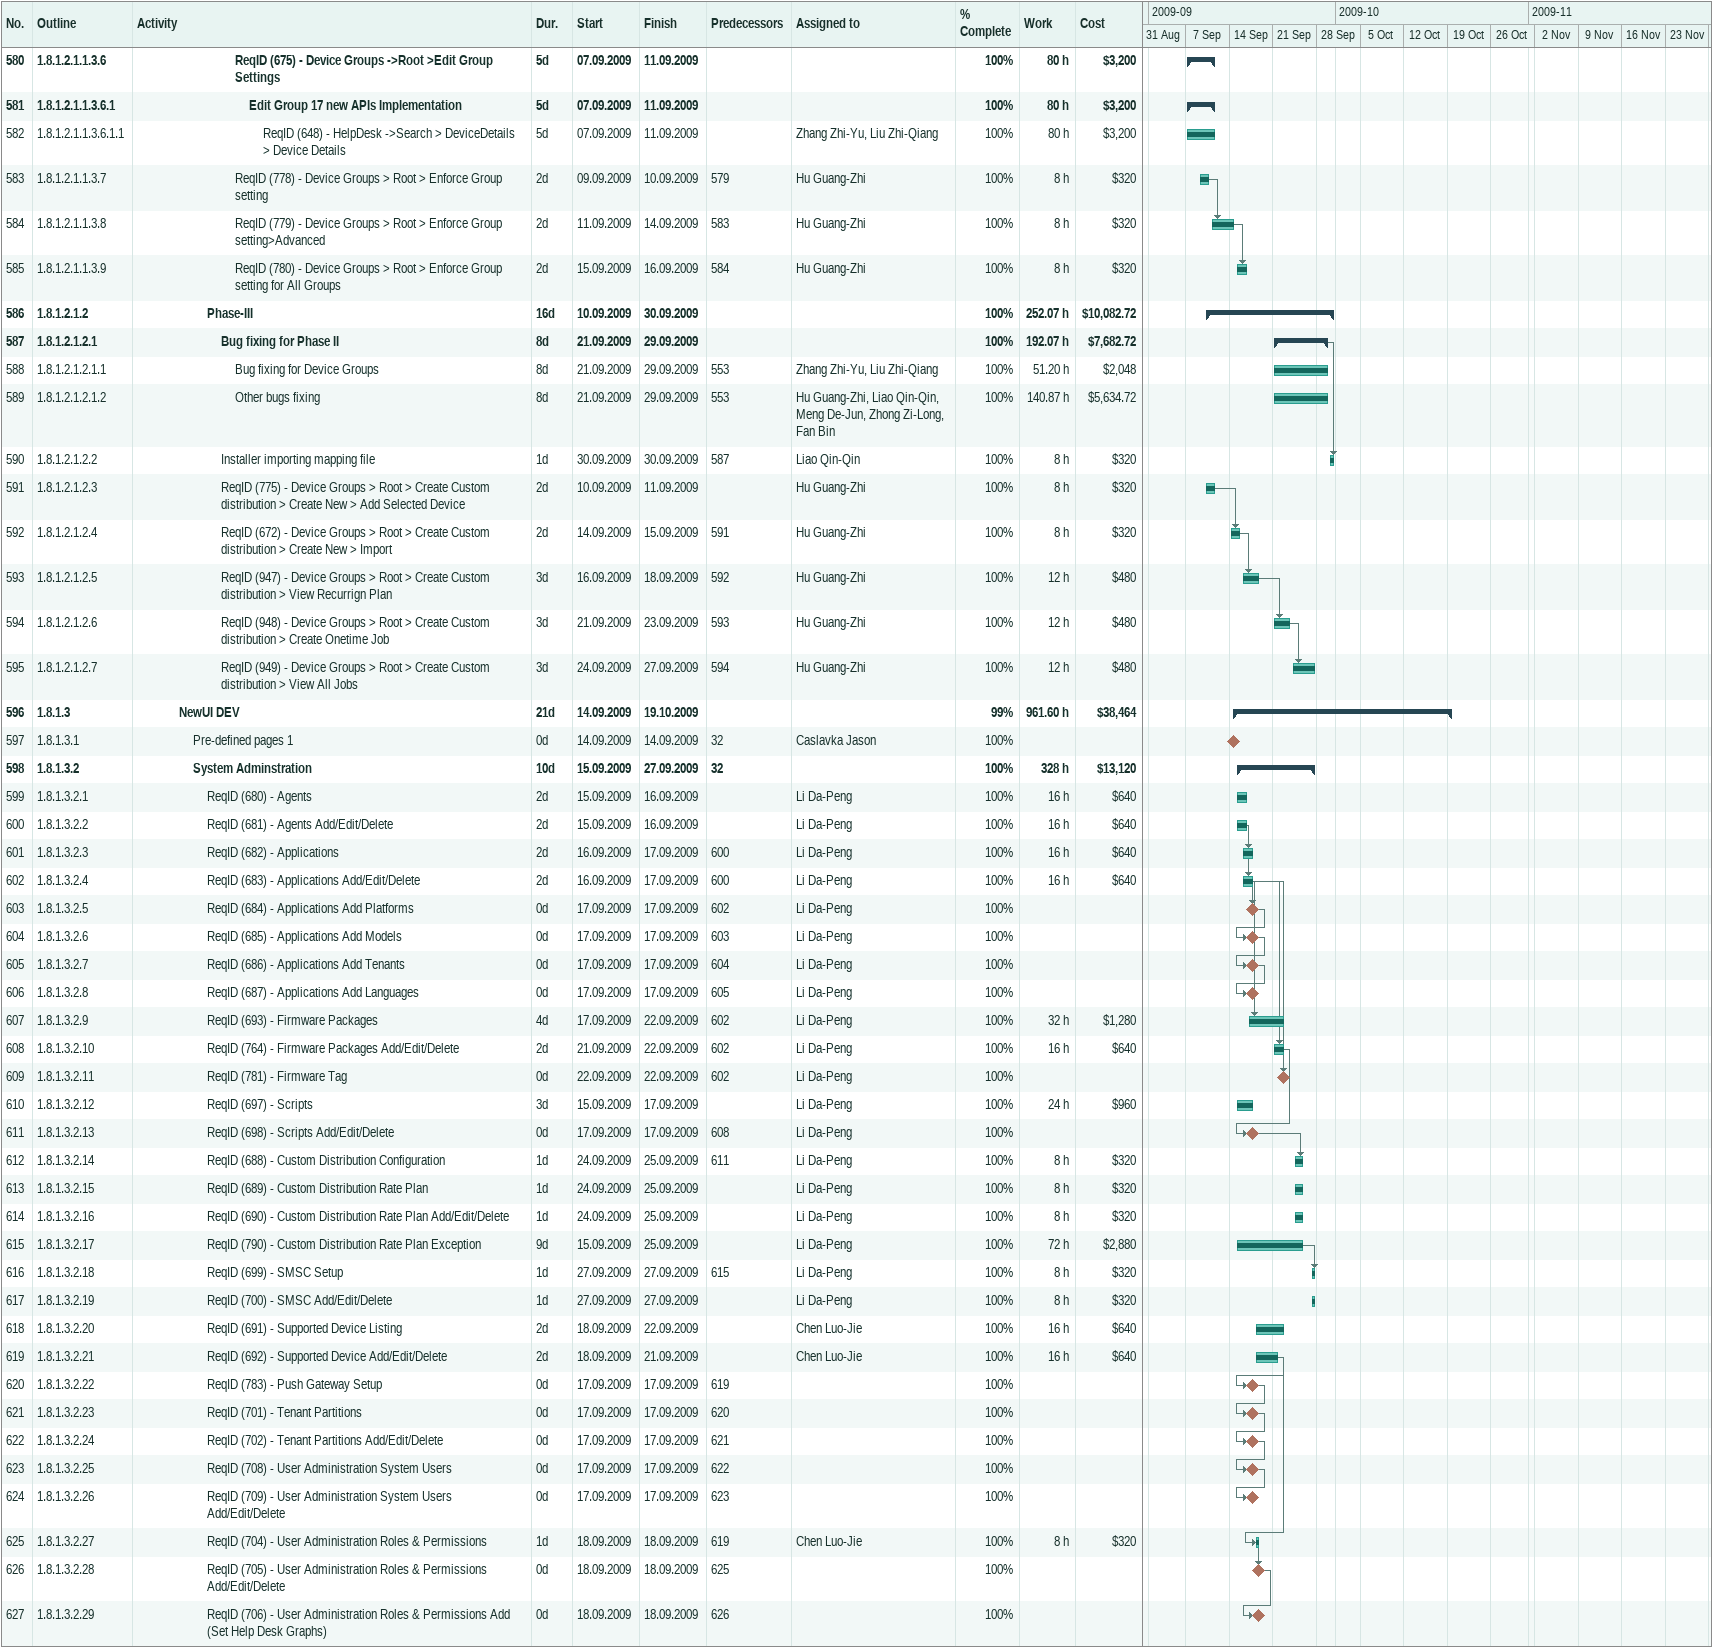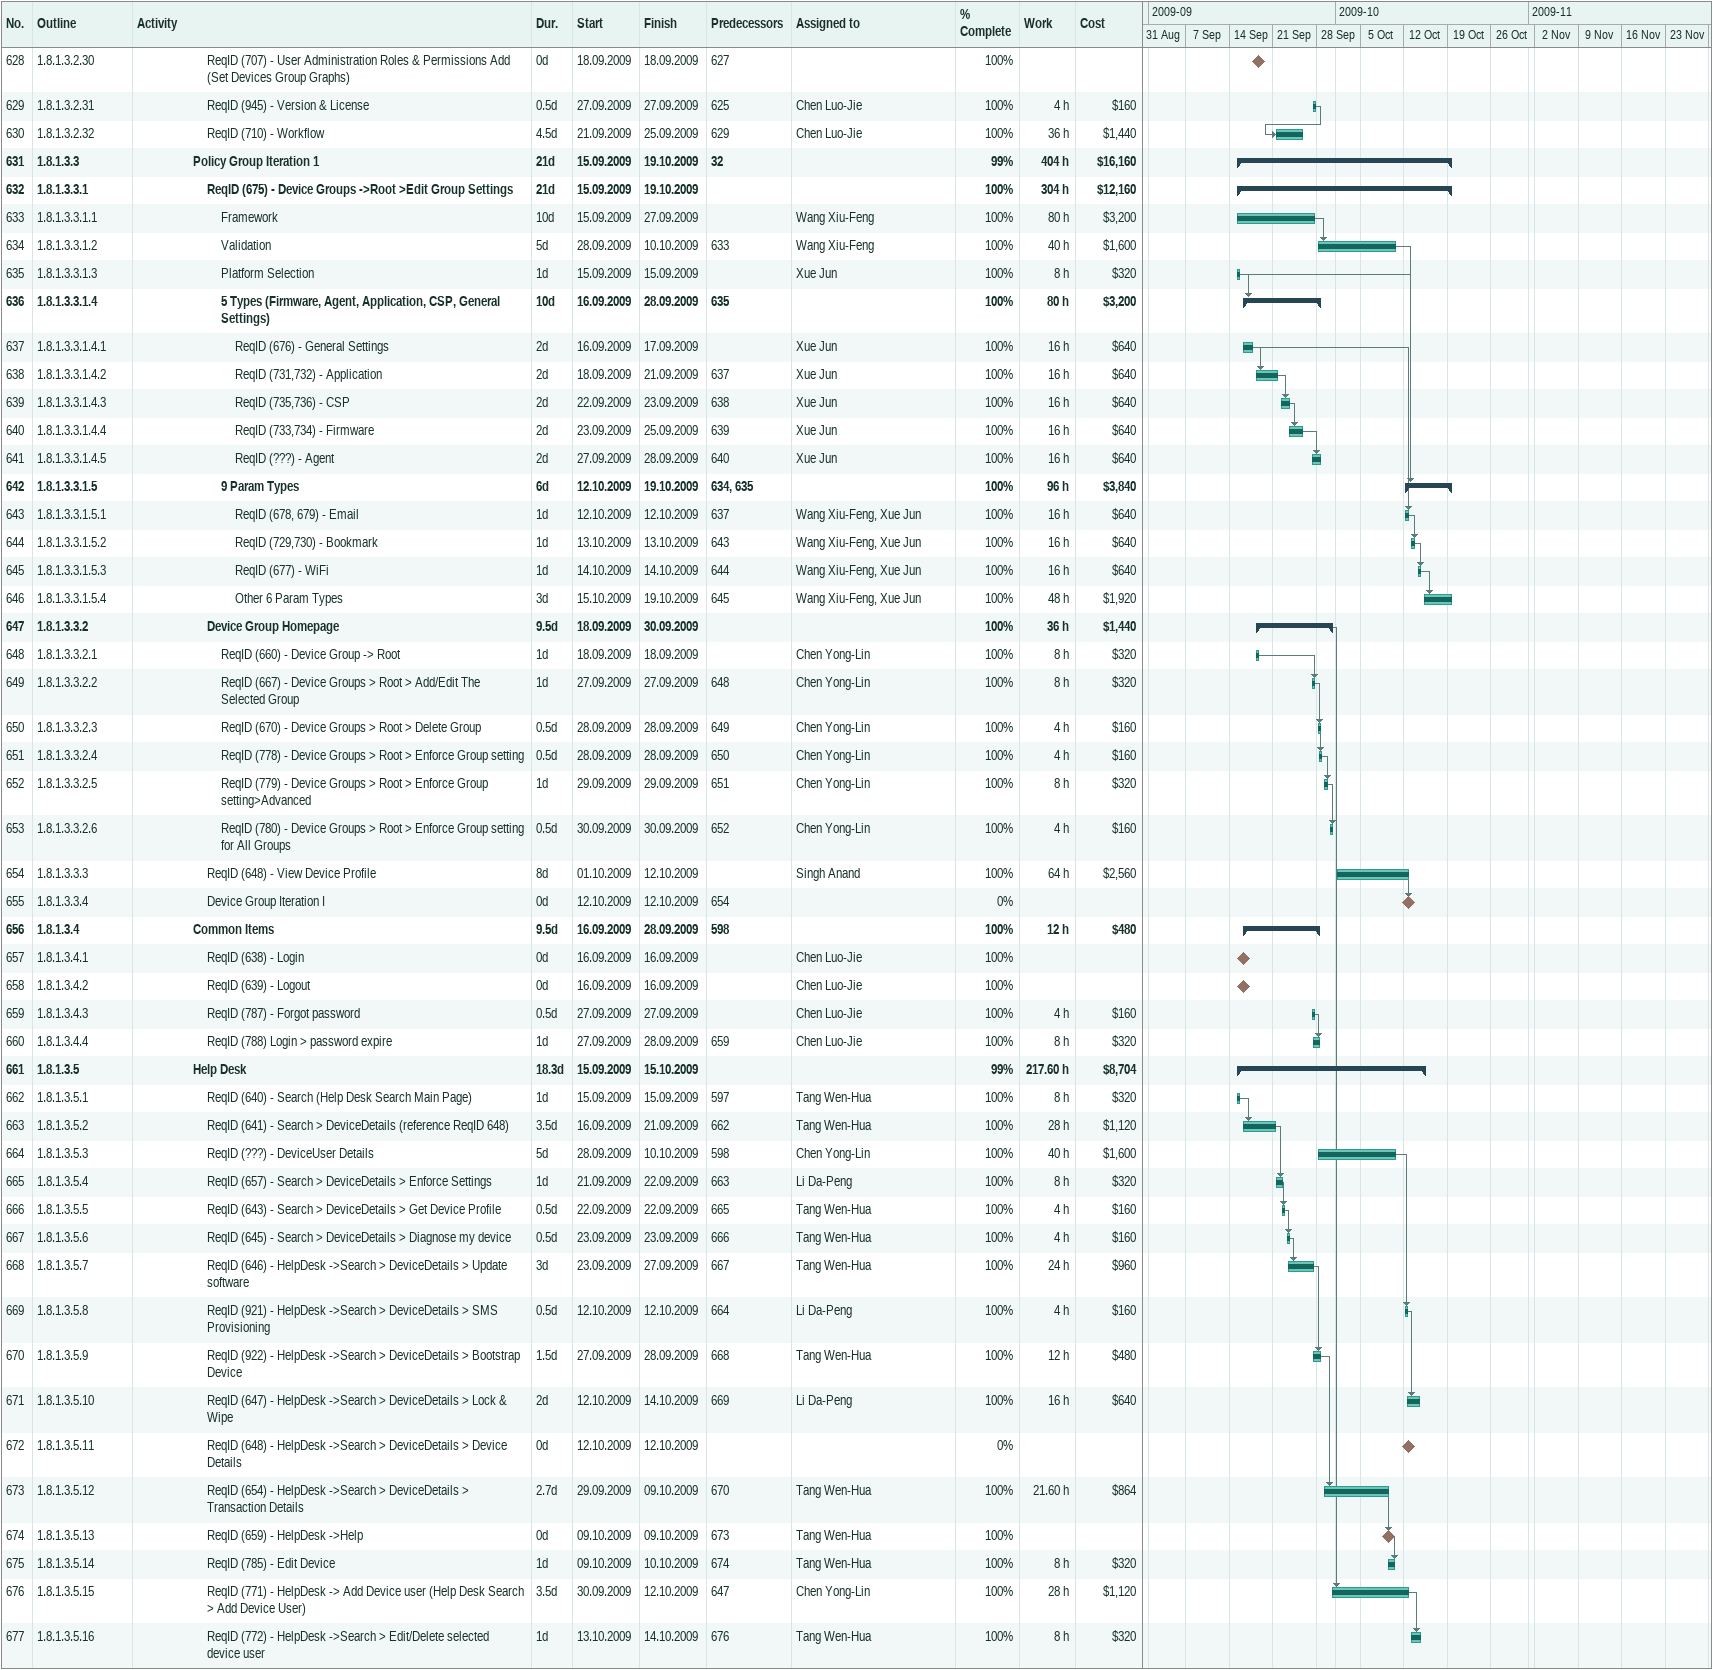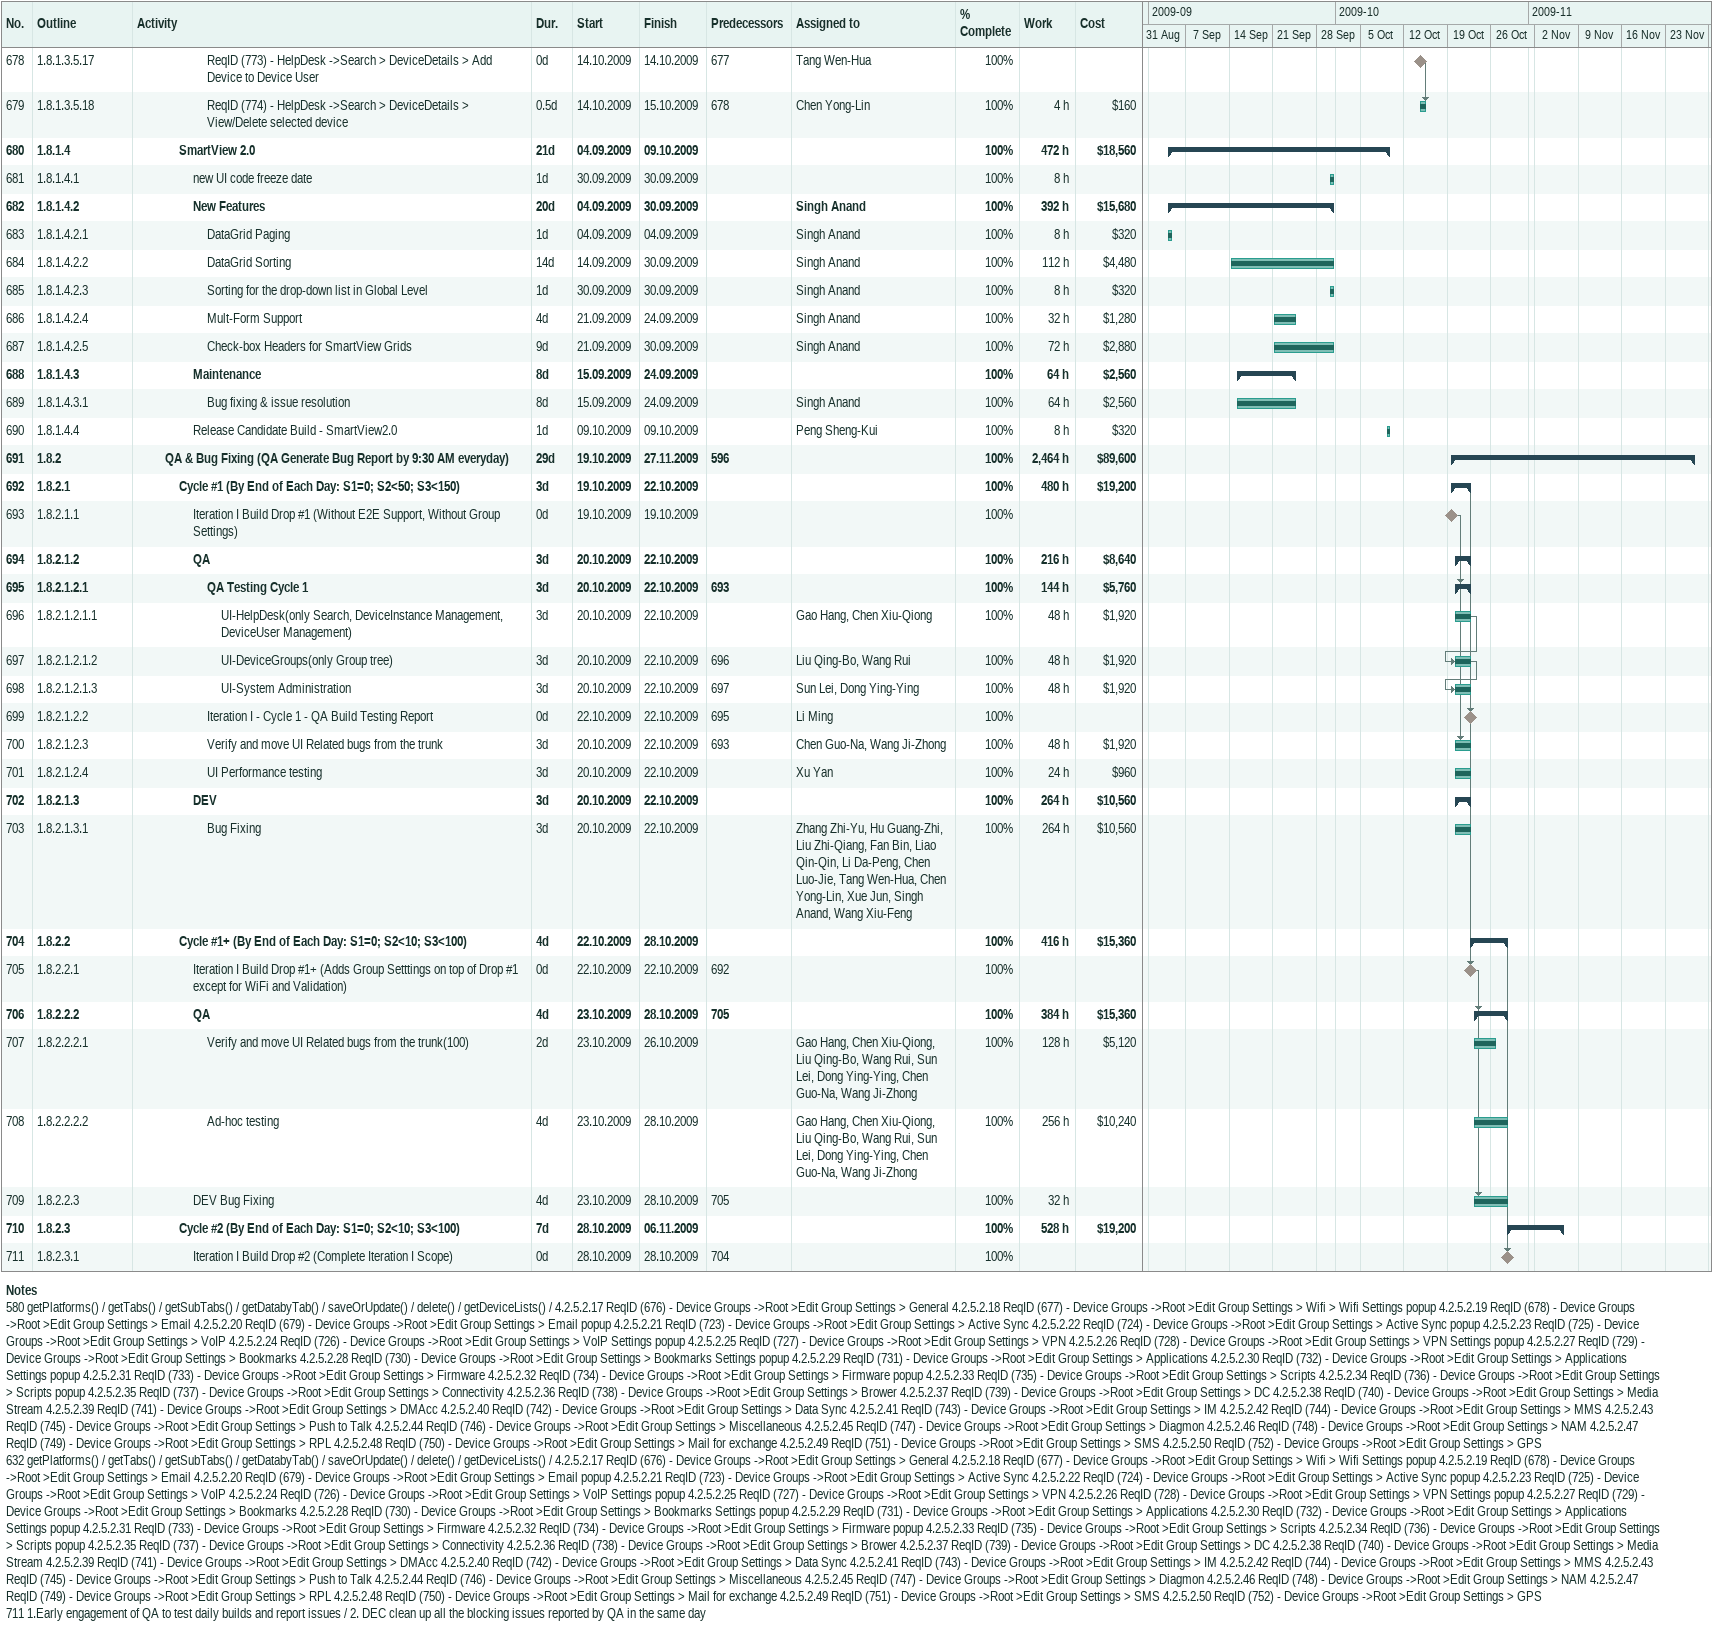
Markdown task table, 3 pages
| ID | WBS | Task | Duration | Start | Finish | Predecessors | Resources | % complete | Work (h) | Cost ($) |
|---|---|---|---|---|---|---|---|---|---|---|
| 580 | 1.8.1.2.1.1.3.6 | **ReqID (675) - Device Groups ->Root >Edit Group Settings** | 5d | 2009-09-07 | 2009-09-11 |  |  | 100 | 80 | 3200 |
| 581 | 1.8.1.2.1.1.3.6.1 | **Edit Group 17 new APIs Implementation** | 5d | 2009-09-07 | 2009-09-11 |  |  | 100 | 80 | 3200 |
| 582 | 1.8.1.2.1.1.3.6.1.1 | ReqID (648) - HelpDesk ->Search > DeviceDetails > Device Details | 5d | 2009-09-07 | 2009-09-11 |  | Zhang Zhi-Yu, Liu Zhi-Qiang | 100 | 80 | 3200 |
| 583 | 1.8.1.2.1.1.3.7 | ReqID (778) - Device Groups > Root > Enforce Group setting | 2d | 2009-09-09 | 2009-09-10 | 579 | Hu Guang-Zhi | 100 | 8 | 320 |
| 584 | 1.8.1.2.1.1.3.8 | ReqID (779) - Device Groups > Root > Enforce Group setting>Advanced | 2d | 2009-09-11 | 2009-09-14 | 583 | Hu Guang-Zhi | 100 | 8 | 320 |
| 585 | 1.8.1.2.1.1.3.9 | ReqID (780) - Device Groups > Root > Enforce Group setting for All Groups | 2d | 2009-09-15 | 2009-09-16 | 584 | Hu Guang-Zhi | 100 | 8 | 320 |
| 586 | 1.8.1.2.1.2 | **Phase-III** | 16d | 2009-09-10 | 2009-09-30 |  |  | 100 | 252.07 | 10082.72 |
| 587 | 1.8.1.2.1.2.1 | **Bug fixing for Phase II** | 8d | 2009-09-21 | 2009-09-29 |  |  | 100 | 192.07 | 7682.72 |
| 588 | 1.8.1.2.1.2.1.1 | Bug fixing for Device Groups | 8d | 2009-09-21 | 2009-09-29 | 553 | Zhang Zhi-Yu, Liu Zhi-Qiang | 100 | 51.20 | 2048 |
| 589 | 1.8.1.2.1.2.1.2 | Other bugs fixing | 8d | 2009-09-21 | 2009-09-29 | 553 | Hu Guang-Zhi, Liao Qin-Qin, Meng De-Jun, Zhong Zi-Long, Fan Bin | 100 | 140.87 | 5634.72 |
| 590 | 1.8.1.2.1.2.2 | Installer importing mapping file | 1d | 2009-09-30 | 2009-09-30 | 587 | Liao Qin-Qin | 100 | 8 | 320 |
| 591 | 1.8.1.2.1.2.3 | ReqID (775) - Device Groups > Root > Create Custom distribution > Create New > Add Selected Device | 2d | 2009-09-10 | 2009-09-11 |  | Hu Guang-Zhi | 100 | 8 | 320 |
| 592 | 1.8.1.2.1.2.4 | ReqID (672) - Device Groups > Root > Create Custom distribution > Create New > Import | 2d | 2009-09-14 | 2009-09-15 | 591 | Hu Guang-Zhi | 100 | 8 | 320 |
| 593 | 1.8.1.2.1.2.5 | ReqID (947) - Device Groups > Root > Create Custom distribution > View Recurrign Plan | 3d | 2009-09-16 | 2009-09-18 | 592 | Hu Guang-Zhi | 100 | 12 | 480 |
| 594 | 1.8.1.2.1.2.6 | ReqID (948) - Device Groups > Root > Create Custom distribution > Create Onetime Job | 3d | 2009-09-21 | 2009-09-23 | 593 | Hu Guang-Zhi | 100 | 12 | 480 |
| 595 | 1.8.1.2.1.2.7 | ReqID (949) - Device Groups > Root > Create Custom distribution > View All Jobs | 3d | 2009-09-24 | 2009-09-27 | 594 | Hu Guang-Zhi | 100 | 12 | 480 |
| 596 | 1.8.1.3 | **NewUI DEV** | 21d | 2009-09-14 | 2009-10-19 |  |  | 99 | 961.60 | 38464 |
| 597 | 1.8.1.3.1 | Pre-defined pages 1 | 0d | 2009-09-14 | 2009-09-14 | 32 | Caslavka Jason | 100 |  |  |
| 598 | 1.8.1.3.2 | **System Adminstration** | 10d | 2009-09-15 | 2009-09-27 | 32 |  | 100 | 328 | 13120 |
| 599 | 1.8.1.3.2.1 | ReqID (680) - Agents | 2d | 2009-09-15 | 2009-09-16 |  | Li Da-Peng | 100 | 16 | 640 |
| 600 | 1.8.1.3.2.2 | ReqID (681) - Agents Add/Edit/Delete | 2d | 2009-09-15 | 2009-09-16 |  | Li Da-Peng | 100 | 16 | 640 |
| 601 | 1.8.1.3.2.3 | ReqID (682) - Applications | 2d | 2009-09-16 | 2009-09-17 | 600 | Li Da-Peng | 100 | 16 | 640 |
| 602 | 1.8.1.3.2.4 | ReqID (683) - Applications Add/Edit/Delete | 2d | 2009-09-16 | 2009-09-17 | 600 | Li Da-Peng | 100 | 16 | 640 |
| 603 | 1.8.1.3.2.5 | ReqID (684) - Applications Add Platforms | 0d | 2009-09-17 | 2009-09-17 | 602 | Li Da-Peng | 100 |  |  |
| 604 | 1.8.1.3.2.6 | ReqID (685) - Applications Add Models | 0d | 2009-09-17 | 2009-09-17 | 603 | Li Da-Peng | 100 |  |  |
| 605 | 1.8.1.3.2.7 | ReqID (686) - Applications Add Tenants | 0d | 2009-09-17 | 2009-09-17 | 604 | Li Da-Peng | 100 |  |  |
| 606 | 1.8.1.3.2.8 | ReqID (687) - Applications Add Languages | 0d | 2009-09-17 | 2009-09-17 | 605 | Li Da-Peng | 100 |  |  |
| 607 | 1.8.1.3.2.9 | ReqID (693) - Firmware Packages | 4d | 2009-09-17 | 2009-09-22 | 602 | Li Da-Peng | 100 | 32 | 1280 |
| 608 | 1.8.1.3.2.10 | ReqID (764) - Firmware Packages Add/Edit/Delete | 2d | 2009-09-21 | 2009-09-22 | 602 | Li Da-Peng | 100 | 16 | 640 |
| 609 | 1.8.1.3.2.11 | ReqID (781) - Firmware Tag | 0d | 2009-09-22 | 2009-09-22 | 602 | Li Da-Peng | 100 |  |  |
| 610 | 1.8.1.3.2.12 | ReqID (697) - Scripts | 3d | 2009-09-15 | 2009-09-17 |  | Li Da-Peng | 100 | 24 | 960 |
| 611 | 1.8.1.3.2.13 | ReqID (698) - Scripts Add/Edit/Delete | 0d | 2009-09-17 | 2009-09-17 | 608 | Li Da-Peng | 100 |  |  |
| 612 | 1.8.1.3.2.14 | ReqID (688) - Custom Distribution Configuration | 1d | 2009-09-24 | 2009-09-25 | 611 | Li Da-Peng | 100 | 8 | 320 |
| 613 | 1.8.1.3.2.15 | ReqID (689) - Custom Distribution Rate Plan | 1d | 2009-09-24 | 2009-09-25 |  | Li Da-Peng | 100 | 8 | 320 |
| 614 | 1.8.1.3.2.16 | ReqID (690) - Custom Distribution Rate Plan Add/Edit/Delete | 1d | 2009-09-24 | 2009-09-25 |  | Li Da-Peng | 100 | 8 | 320 |
| 615 | 1.8.1.3.2.17 | ReqID (790) - Custom Distribution Rate Plan Exception | 9d | 2009-09-15 | 2009-09-25 |  | Li Da-Peng | 100 | 72 | 2880 |
| 616 | 1.8.1.3.2.18 | ReqID (699) - SMSC Setup | 1d | 2009-09-27 | 2009-09-27 | 615 | Li Da-Peng | 100 | 8 | 320 |
| 617 | 1.8.1.3.2.19 | ReqID (700) - SMSC Add/Edit/Delete | 1d | 2009-09-27 | 2009-09-27 |  | Li Da-Peng | 100 | 8 | 320 |
| 618 | 1.8.1.3.2.20 | ReqID (691) - Supported Device Listing | 2d | 2009-09-18 | 2009-09-22 |  | Chen Luo-Jie | 100 | 16 | 640 |
| 619 | 1.8.1.3.2.21 | ReqID (692) - Supported Device Add/Edit/Delete | 2d | 2009-09-18 | 2009-09-21 |  | Chen Luo-Jie | 100 | 16 | 640 |
| 620 | 1.8.1.3.2.22 | ReqID (783) - Push Gateway Setup | 0d | 2009-09-17 | 2009-09-17 | 619 |  | 100 |  |  |
| 621 | 1.8.1.3.2.23 | ReqID (701) - Tenant Partitions | 0d | 2009-09-17 | 2009-09-17 | 620 |  | 100 |  |  |
| 622 | 1.8.1.3.2.24 | ReqID (702) - Tenant Partitions Add/Edit/Delete | 0d | 2009-09-17 | 2009-09-17 | 621 |  | 100 |  |  |
| 623 | 1.8.1.3.2.25 | ReqID (708) - User Administration System Users | 0d | 2009-09-17 | 2009-09-17 | 622 |  | 100 |  |  |
| 624 | 1.8.1.3.2.26 | ReqID (709) - User Administration System Users Add/Edit/Delete | 0d | 2009-09-17 | 2009-09-17 | 623 |  | 100 |  |  |
| 625 | 1.8.1.3.2.27 | ReqID (704) - User Administration Roles & Permissions | 1d | 2009-09-18 | 2009-09-18 | 619 | Chen Luo-Jie | 100 | 8 | 320 |
| 626 | 1.8.1.3.2.28 | ReqID (705) - User Administration Roles & Permissions Add/Edit/Delete | 0d | 2009-09-18 | 2009-09-18 | 625 |  | 100 |  |  |
| 627 | 1.8.1.3.2.29 | ReqID (706) - User Administration Roles & Permissions Add (Set Help Desk Graphs) | 0d | 2009-09-18 | 2009-09-18 | 626 |  | 100 |  |  |
| 628 | 1.8.1.3.2.30 | ReqID (707) - User Administration Roles & Permissions Add (Set Devices Group Graphs) | 0d | 2009-09-18 | 2009-09-18 | 627 |  | 100 |  |  |
| 629 | 1.8.1.3.2.31 | ReqID (945) - Version & License | 0.5d | 2009-09-27 | 2009-09-27 | 625 | Chen Luo-Jie | 100 | 4 | 160 |
| 630 | 1.8.1.3.2.32 | ReqID (710) - Workflow | 4.5d | 2009-09-21 | 2009-09-25 | 629 | Chen Luo-Jie | 100 | 36 | 1440 |
| 631 | 1.8.1.3.3 | **Policy Group Iteration 1** | 21d | 2009-09-15 | 2009-10-19 | 32 |  | 99 | 404 | 16160 |
| 632 | 1.8.1.3.3.1 | **ReqID (675) - Device Groups ->Root >Edit Group Settings** | 21d | 2009-09-15 | 2009-10-19 |  |  | 100 | 304 | 12160 |
| 633 | 1.8.1.3.3.1.1 | Framework | 10d | 2009-09-15 | 2009-09-27 |  | Wang Xiu-Feng | 100 | 80 | 3200 |
| 634 | 1.8.1.3.3.1.2 | Validation | 5d | 2009-09-28 | 2009-10-10 | 633 | Wang Xiu-Feng | 100 | 40 | 1600 |
| 635 | 1.8.1.3.3.1.3 | Platform Selection | 1d | 2009-09-15 | 2009-09-15 |  | Xue Jun | 100 | 8 | 320 |
| 636 | 1.8.1.3.3.1.4 | **5 Types (Firmware, Agent, Application, CSP, General Settings)** | 10d | 2009-09-16 | 2009-09-28 | 635 |  | 100 | 80 | 3200 |
| 637 | 1.8.1.3.3.1.4.1 | ReqID (676) - General Settings | 2d | 2009-09-16 | 2009-09-17 |  | Xue Jun | 100 | 16 | 640 |
| 638 | 1.8.1.3.3.1.4.2 | ReqID (731,732) - Application | 2d | 2009-09-18 | 2009-09-21 | 637 | Xue Jun | 100 | 16 | 640 |
| 639 | 1.8.1.3.3.1.4.3 | ReqID (735,736) - CSP | 2d | 2009-09-22 | 2009-09-23 | 638 | Xue Jun | 100 | 16 | 640 |
| 640 | 1.8.1.3.3.1.4.4 | ReqID (733,734) - Firmware | 2d | 2009-09-23 | 2009-09-25 | 639 | Xue Jun | 100 | 16 | 640 |
| 641 | 1.8.1.3.3.1.4.5 | ReqID (???) - Agent | 2d | 2009-09-27 | 2009-09-28 | 640 | Xue Jun | 100 | 16 | 640 |
| 642 | 1.8.1.3.3.1.5 | **9 Param Types** | 6d | 2009-10-12 | 2009-10-19 | 634, 635 |  | 100 | 96 | 3840 |
| 643 | 1.8.1.3.3.1.5.1 | ReqID (678, 679) - Email | 1d | 2009-10-12 | 2009-10-12 | 637 | Wang Xiu-Feng, Xue Jun | 100 | 16 | 640 |
| 644 | 1.8.1.3.3.1.5.2 | ReqID (729,730) - Bookmark | 1d | 2009-10-13 | 2009-10-13 | 643 | Wang Xiu-Feng, Xue Jun | 100 | 16 | 640 |
| 645 | 1.8.1.3.3.1.5.3 | ReqID (677) - WiFi | 1d | 2009-10-14 | 2009-10-14 | 644 | Wang Xiu-Feng, Xue Jun | 100 | 16 | 640 |
| 646 | 1.8.1.3.3.1.5.4 | Other 6 Param Types | 3d | 2009-10-15 | 2009-10-19 | 645 | Wang Xiu-Feng, Xue Jun | 100 | 48 | 1920 |
| 647 | 1.8.1.3.3.2 | **Device Group Homepage** | 9.5d | 2009-09-18 | 2009-09-30 |  |  | 100 | 36 | 1440 |
| 648 | 1.8.1.3.3.2.1 | ReqID (660) - Device Group -> Root | 1d | 2009-09-18 | 2009-09-18 |  | Chen Yong-Lin | 100 | 8 | 320 |
| 649 | 1.8.1.3.3.2.2 | ReqID (667) - Device Groups > Root > Add/Edit The Selected Group | 1d | 2009-09-27 | 2009-09-27 | 648 | Chen Yong-Lin | 100 | 8 | 320 |
| 650 | 1.8.1.3.3.2.3 | ReqID (670) - Device Groups > Root > Delete Group | 0.5d | 2009-09-28 | 2009-09-28 | 649 | Chen Yong-Lin | 100 | 4 | 160 |
| 651 | 1.8.1.3.3.2.4 | ReqID (778) - Device Groups > Root > Enforce Group setting | 0.5d | 2009-09-28 | 2009-09-28 | 650 | Chen Yong-Lin | 100 | 4 | 160 |
| 652 | 1.8.1.3.3.2.5 | ReqID (779) - Device Groups > Root > Enforce Group setting>Advanced | 1d | 2009-09-29 | 2009-09-29 | 651 | Chen Yong-Lin | 100 | 8 | 320 |
| 653 | 1.8.1.3.3.2.6 | ReqID (780) - Device Groups > Root > Enforce Group setting for All Groups | 0.5d | 2009-09-30 | 2009-09-30 | 652 | Chen Yong-Lin | 100 | 4 | 160 |
| 654 | 1.8.1.3.3.3 | ReqID (648) - View Device Profile | 8d | 2009-10-01 | 2009-10-12 |  | Singh Anand | 100 | 64 | 2560 |
| 655 | 1.8.1.3.3.4 | Device Group Iteration I | 0d | 2009-10-12 | 2009-10-12 | 654 |  | 0 |  |  |
| 656 | 1.8.1.3.4 | **Common Items** | 9.5d | 2009-09-16 | 2009-09-28 | 598 |  | 100 | 12 | 480 |
| 657 | 1.8.1.3.4.1 | ReqID (638) - Login | 0d | 2009-09-16 | 2009-09-16 |  | Chen Luo-Jie | 100 |  |  |
| 658 | 1.8.1.3.4.2 | ReqID (639) - Logout | 0d | 2009-09-16 | 2009-09-16 |  | Chen Luo-Jie | 100 |  |  |
| 659 | 1.8.1.3.4.3 | ReqID (787) - Forgot password | 0.5d | 2009-09-27 | 2009-09-27 |  | Chen Luo-Jie | 100 | 4 | 160 |
| 660 | 1.8.1.3.4.4 | ReqID (788) Login > password expire | 1d | 2009-09-27 | 2009-09-28 | 659 | Chen Luo-Jie | 100 | 8 | 320 |
| 661 | 1.8.1.3.5 | **Help Desk** | 18.3d | 2009-09-15 | 2009-10-15 |  |  | 99 | 217.60 | 8704 |
| 662 | 1.8.1.3.5.1 | ReqID (640) - Search (Help Desk Search Main Page) | 1d | 2009-09-15 | 2009-09-15 | 597 | Tang Wen-Hua | 100 | 8 | 320 |
| 663 | 1.8.1.3.5.2 | ReqID (641) - Search > DeviceDetails (reference ReqID 648) | 3.5d | 2009-09-16 | 2009-09-21 | 662 | Tang Wen-Hua | 100 | 28 | 1120 |
| 664 | 1.8.1.3.5.3 | ReqID (???) - DeviceUser Details | 5d | 2009-09-28 | 2009-10-10 | 598 | Chen Yong-Lin | 100 | 40 | 1600 |
| 665 | 1.8.1.3.5.4 | ReqID (657) - Search > DeviceDetails > Enforce Settings | 1d | 2009-09-21 | 2009-09-22 | 663 | Li Da-Peng | 100 | 8 | 320 |
| 666 | 1.8.1.3.5.5 | ReqID (643) - Search > DeviceDetails > Get Device Profile | 0.5d | 2009-09-22 | 2009-09-22 | 665 | Tang Wen-Hua | 100 | 4 | 160 |
| 667 | 1.8.1.3.5.6 | ReqID (645) - Search > DeviceDetails > Diagnose my device | 0.5d | 2009-09-23 | 2009-09-23 | 666 | Tang Wen-Hua | 100 | 4 | 160 |
| 668 | 1.8.1.3.5.7 | ReqID (646) - HelpDesk ->Search > DeviceDetails > Update software | 3d | 2009-09-23 | 2009-09-27 | 667 | Tang Wen-Hua | 100 | 24 | 960 |
| 669 | 1.8.1.3.5.8 | ReqID (921) - HelpDesk ->Search > DeviceDetails > SMS Provisioning | 0.5d | 2009-10-12 | 2009-10-12 | 664 | Li Da-Peng | 100 | 4 | 160 |
| 670 | 1.8.1.3.5.9 | ReqID (922) - HelpDesk ->Search > DeviceDetails > Bootstrap Device | 1.5d | 2009-09-27 | 2009-09-28 | 668 | Tang Wen-Hua | 100 | 12 | 480 |
| 671 | 1.8.1.3.5.10 | ReqID (647) - HelpDesk ->Search > DeviceDetails > Lock & Wipe | 2d | 2009-10-12 | 2009-10-14 | 669 | Li Da-Peng | 100 | 16 | 640 |
| 672 | 1.8.1.3.5.11 | ReqID (648) - HelpDesk ->Search > DeviceDetails > Device Details | 0d | 2009-10-12 | 2009-10-12 |  |  | 0 |  |  |
| 673 | 1.8.1.3.5.12 | ReqID (654) - HelpDesk ->Search > DeviceDetails > Transaction Details | 2.7d | 2009-09-29 | 2009-10-09 | 670 | Tang Wen-Hua | 100 | 21.60 | 864 |
| 674 | 1.8.1.3.5.13 | ReqID (659) - HelpDesk ->Help | 0d | 2009-10-09 | 2009-10-09 | 673 | Tang Wen-Hua | 100 |  |  |
| 675 | 1.8.1.3.5.14 | ReqID (785) - Edit Device | 1d | 2009-10-09 | 2009-10-10 | 674 | Tang Wen-Hua | 100 | 8 | 320 |
| 676 | 1.8.1.3.5.15 | ReqID (771) - HelpDesk -> Add Device user (Help Desk Search > Add Device User) | 3.5d | 2009-09-30 | 2009-10-12 | 647 | Chen Yong-Lin | 100 | 28 | 1120 |
| 677 | 1.8.1.3.5.16 | ReqID (772) - HelpDesk ->Search > Edit/Delete selected device user | 1d | 2009-10-13 | 2009-10-14 | 676 | Tang Wen-Hua | 100 | 8 | 320 |
| 678 | 1.8.1.3.5.17 | ReqID (773) - HelpDesk ->Search > DeviceDetails > Add Device to Device User | 0d | 2009-10-14 | 2009-10-14 | 677 | Tang Wen-Hua | 100 |  |  |
| 679 | 1.8.1.3.5.18 | ReqID (774) - HelpDesk ->Search > DeviceDetails > View/Delete selected device | 0.5d | 2009-10-14 | 2009-10-15 | 678 | Chen Yong-Lin | 100 | 4 | 160 |
| 680 | 1.8.1.4 | **SmartView 2.0** | 21d | 2009-09-04 | 2009-10-09 |  |  | 100 | 472 | 18560 |
| 681 | 1.8.1.4.1 | new UI code freeze date | 1d | 2009-09-30 | 2009-09-30 |  |  | 100 | 8 |  |
| 682 | 1.8.1.4.2 | **New Features** | 20d | 2009-09-04 | 2009-09-30 |  | Singh Anand | 100 | 392 | 15680 |
| 683 | 1.8.1.4.2.1 | DataGrid Paging | 1d | 2009-09-04 | 2009-09-04 |  | Singh Anand | 100 | 8 | 320 |
| 684 | 1.8.1.4.2.2 | DataGrid Sorting | 14d | 2009-09-14 | 2009-09-30 |  | Singh Anand | 100 | 112 | 4480 |
| 685 | 1.8.1.4.2.3 | Sorting for the drop-down list in Global Level | 1d | 2009-09-30 | 2009-09-30 |  | Singh Anand | 100 | 8 | 320 |
| 686 | 1.8.1.4.2.4 | Mult-Form Support | 4d | 2009-09-21 | 2009-09-24 |  | Singh Anand | 100 | 32 | 1280 |
| 687 | 1.8.1.4.2.5 | Check-box Headers for SmartView Grids | 9d | 2009-09-21 | 2009-09-30 |  | Singh Anand | 100 | 72 | 2880 |
| 688 | 1.8.1.4.3 | **Maintenance** | 8d | 2009-09-15 | 2009-09-24 |  |  | 100 | 64 | 2560 |
| 689 | 1.8.1.4.3.1 | Bug fixing & issue resolution | 8d | 2009-09-15 | 2009-09-24 |  | Singh Anand | 100 | 64 | 2560 |
| 690 | 1.8.1.4.4 | Release Candidate Build - SmartView2.0 | 1d | 2009-10-09 | 2009-10-09 |  | Peng Sheng-Kui | 100 | 8 | 320 |
| 691 | 1.8.2 | **QA & Bug Fixing (QA Generate Bug Report by 9:30 AM everyday)** | 29d | 2009-10-19 | 2009-11-27 | 596 |  | 100 | 2464 | 89600 |
| 692 | 1.8.2.1 | **Cycle #1 (By End of Each Day: S1=0; S2<50; S3<150)** | 3d | 2009-10-19 | 2009-10-22 |  |  | 100 | 480 | 19200 |
| 693 | 1.8.2.1.1 | Iteration I Build Drop #1 (Without E2E Support, Without Group Settings) | 0d | 2009-10-19 | 2009-10-19 |  |  | 100 |  |  |
| 694 | 1.8.2.1.2 | **QA** | 3d | 2009-10-20 | 2009-10-22 |  |  | 100 | 216 | 8640 |
| 695 | 1.8.2.1.2.1 | **QA Testing Cycle 1** | 3d | 2009-10-20 | 2009-10-22 | 693 |  | 100 | 144 | 5760 |
| 696 | 1.8.2.1.2.1.1 | UI-HelpDesk(only Search, DeviceInstance Management, DeviceUser Management) | 3d | 2009-10-20 | 2009-10-22 |  | Gao Hang, Chen Xiu-Qiong | 100 | 48 | 1920 |
| 697 | 1.8.2.1.2.1.2 | UI-DeviceGroups(only Group tree) | 3d | 2009-10-20 | 2009-10-22 | 696 | Liu Qing-Bo, Wang Rui | 100 | 48 | 1920 |
| 698 | 1.8.2.1.2.1.3 | UI-System Administration | 3d | 2009-10-20 | 2009-10-22 | 697 | Sun Lei, Dong Ying-Ying | 100 | 48 | 1920 |
| 699 | 1.8.2.1.2.2 | Iteration I - Cycle 1 - QA Build Testing Report | 0d | 2009-10-22 | 2009-10-22 | 695 | Li Ming | 100 |  |  |
| 700 | 1.8.2.1.2.3 | Verify and move UI Related bugs from the trunk | 3d | 2009-10-20 | 2009-10-22 | 693 | Chen Guo-Na, Wang Ji-Zhong | 100 | 48 | 1920 |
| 701 | 1.8.2.1.2.4 | UI Performance testing | 3d | 2009-10-20 | 2009-10-22 |  | Xu Yan | 100 | 24 | 960 |
| 702 | 1.8.2.1.3 | **DEV** | 3d | 2009-10-20 | 2009-10-22 |  |  | 100 | 264 | 10560 |
| 703 | 1.8.2.1.3.1 | Bug Fixing | 3d | 2009-10-20 | 2009-10-22 |  | Zhang Zhi-Yu, Hu Guang-Zhi, Liu Zhi-Qiang, Fan Bin, Liao Qin-Qin, Li Da-Peng, Chen Luo-Jie, Tang Wen-Hua, Chen Yong-Lin, Xue Jun, Singh Anand, Wang Xiu-Feng | 100 | 264 | 10560 |
| 704 | 1.8.2.2 | **Cycle #1+ (By End of Each Day: S1=0; S2<10; S3<100)** | 4d | 2009-10-22 | 2009-10-28 |  |  | 100 | 416 | 15360 |
| 705 | 1.8.2.2.1 | Iteration I Build Drop #1+ (Adds Group Setttings on top of Drop #1 except for WiFi and Validation) | 0d | 2009-10-22 | 2009-10-22 | 692 |  | 100 |  |  |
| 706 | 1.8.2.2.2 | **QA** | 4d | 2009-10-23 | 2009-10-28 | 705 |  | 100 | 384 | 15360 |
| 707 | 1.8.2.2.2.1 | Verify and move UI Related bugs from the trunk(100) | 2d | 2009-10-23 | 2009-10-26 |  | Gao Hang, Chen Xiu-Qiong, Liu Qing-Bo, Wang Rui, Sun Lei, Dong Ying-Ying, Chen Guo-Na, Wang Ji-Zhong | 100 | 128 | 5120 |
| 708 | 1.8.2.2.2.2 | Ad-hoc testing | 4d | 2009-10-23 | 2009-10-28 |  | Gao Hang, Chen Xiu-Qiong, Liu Qing-Bo, Wang Rui, Sun Lei, Dong Ying-Ying, Chen Guo-Na, Wang Ji-Zhong | 100 | 256 | 10240 |
| 709 | 1.8.2.2.3 | DEV Bug Fixing | 4d | 2009-10-23 | 2009-10-28 | 705 |  | 100 | 32 |  |
| 710 | 1.8.2.3 | **Cycle #2 (By End of Each Day: S1=0; S2<10; S3<100)** | 7d | 2009-10-28 | 2009-11-06 |  |  | 100 | 528 | 19200 |
| 711 | 1.8.2.3.1 | Iteration I Build Drop #2 (Complete Iteration I Scope) | 0d | 2009-10-28 | 2009-10-28 | 704 |  | 100 |  |  |

Notes
- 580: getPlatforms() / getTabs() / getSubTabs() / getDatabyTab() / saveOrUpdate() / delete() / getDeviceLists() / 4.2.5.2.17 ReqID (676) - Device Groups ->Root >Edit Group Settings > General 4.2.5.2.18 ReqID (677) - Device Groups ->Root >Edit Group Settings > Wifi > Wifi Settings popup 4.2.5.2.19 ReqID (678) - Device Groups ->Root >Edit Group Settings > Email 4.2.5.2.20 ReqID (679) - Device Groups ->Root >Edit Group Settings > Email popup 4.2.5.2.21 ReqID (723) - Device Groups ->Root >Edit Group Settings > Active Sync 4.2.5.2.22 ReqID (724) - Device Groups ->Root >Edit Group Settings > Active Sync popup 4.2.5.2.23 ReqID (725) - Device Groups ->Root >Edit Group Settings > VoIP 4.2.5.2.24 ReqID (726) - Device Groups ->Root >Edit Group Settings > VoIP Settings popup 4.2.5.2.25 ReqID (727) - Device Groups ->Root >Edit Group Settings > VPN 4.2.5.2.26 ReqID (728) - Device Groups ->Root >Edit Group Settings > VPN Settings popup 4.2.5.2.27 ReqID (729) - Device Groups ->Root >Edit Group Settings > Bookmarks 4.2.5.2.28 ReqID (730) - Device Groups ->Root >Edit Group Settings > Bookmarks Settings popup 4.2.5.2.29 ReqID (731) - Device Groups ->Root >Edit Group Settings > Applications 4.2.5.2.30 ReqID (732) - Device Groups ->Root >Edit Group Settings > Applications Settings popup 4.2.5.2.31 ReqID (733) - Device Groups ->Root >Edit Group Settings > Firmware 4.2.5.2.32 ReqID (734) - Device Groups ->Root >Edit Group Settings > Firmware popup 4.2.5.2.33 ReqID (735) - Device Groups ->Root >Edit Group Settings > Scripts 4.2.5.2.34 ReqID (736) - Device Groups ->Root >Edit Group Settings > Scripts popup 4.2.5.2.35 ReqID (737) - Device Groups ->Root >Edit Group Settings > Connectivity 4.2.5.2.36 ReqID (738) - Device Groups ->Root >Edit Group Settings > Brower 4.2.5.2.37 ReqID (739) - Device Groups ->Root >Edit Group Settings > DC 4.2.5.2.38 ReqID (740) - Device Groups ->Root >Edit Group Settings > Media Stream 4.2.5.2.39 ReqID (741) - Device Groups ->Root >Edit Group Settings > DMAcc 4.2.5.2.40 ReqID (742) - Device Groups ->Root >Edit Group Settings > Data Sync 4.2.5.2.41 ReqID (743) - Device Groups ->Root >Edit Group Settings > IM 4.2.5.2.42 ReqID (744) - Device Groups ->Root >Edit Group Settings > MMS 4.2.5.2.43 ReqID (745) - Device Groups ->Root >Edit Group Settings > Push to Talk 4.2.5.2.44 ReqID (746) - Device Groups ->Root >Edit Group Settings > Miscellaneous 4.2.5.2.45 ReqID (747) - Device Groups ->Root >Edit Group Settings > Diagmon 4.2.5.2.46 ReqID (748) - Device Groups ->Root >Edit Group Settings > NAM 4.2.5.2.47 ReqID (749) - Device Groups ->Root >Edit Group Settings > RPL 4.2.5.2.48 ReqID (750) - Device Groups ->Root >Edit Group Settings > Mail for exchange 4.2.5.2.49 ReqID (751) - Device Groups ->Root >Edit Group Settings > SMS 4.2.5.2.50 ReqID (752) - Device Groups ->Root >Edit Group Settings > GPS
- 632: getPlatforms() / getTabs() / getSubTabs() / getDatabyTab() / saveOrUpdate() / delete() / getDeviceLists() / 4.2.5.2.17 ReqID (676) - Device Groups ->Root >Edit Group Settings > General 4.2.5.2.18 ReqID (677) - Device Groups ->Root >Edit Group Settings > Wifi > Wifi Settings popup 4.2.5.2.19 ReqID (678) - Device Groups ->Root >Edit Group Settings > Email 4.2.5.2.20 ReqID (679) - Device Groups ->Root >Edit Group Settings > Email popup 4.2.5.2.21 ReqID (723) - Device Groups ->Root >Edit Group Settings > Active Sync 4.2.5.2.22 ReqID (724) - Device Groups ->Root >Edit Group Settings > Active Sync popup 4.2.5.2.23 ReqID (725) - Device Groups ->Root >Edit Group Settings > VoIP 4.2.5.2.24 ReqID (726) - Device Groups ->Root >Edit Group Settings > VoIP Settings popup 4.2.5.2.25 ReqID (727) - Device Groups ->Root >Edit Group Settings > VPN 4.2.5.2.26 ReqID (728) - Device Groups ->Root >Edit Group Settings > VPN Settings popup 4.2.5.2.27 ReqID (729) - Device Groups ->Root >Edit Group Settings > Bookmarks 4.2.5.2.28 ReqID (730) - Device Groups ->Root >Edit Group Settings > Bookmarks Settings popup 4.2.5.2.29 ReqID (731) - Device Groups ->Root >Edit Group Settings > Applications 4.2.5.2.30 ReqID (732) - Device Groups ->Root >Edit Group Settings > Applications Settings popup 4.2.5.2.31 ReqID (733) - Device Groups ->Root >Edit Group Settings > Firmware 4.2.5.2.32 ReqID (734) - Device Groups ->Root >Edit Group Settings > Firmware popup 4.2.5.2.33 ReqID (735) - Device Groups ->Root >Edit Group Settings > Scripts 4.2.5.2.34 ReqID (736) - Device Groups ->Root >Edit Group Settings > Scripts popup 4.2.5.2.35 ReqID (737) - Device Groups ->Root >Edit Group Settings > Connectivity 4.2.5.2.36 ReqID (738) - Device Groups ->Root >Edit Group Settings > Brower 4.2.5.2.37 ReqID (739) - Device Groups ->Root >Edit Group Settings > DC 4.2.5.2.38 ReqID (740) - Device Groups ->Root >Edit Group Settings > Media Stream 4.2.5.2.39 ReqID (741) - Device Groups ->Root >Edit Group Settings > DMAcc 4.2.5.2.40 ReqID (742) - Device Groups ->Root >Edit Group Settings > Data Sync 4.2.5.2.41 ReqID (743) - Device Groups ->Root >Edit Group Settings > IM 4.2.5.2.42 ReqID (744) - Device Groups ->Root >Edit Group Settings > MMS 4.2.5.2.43 ReqID (745) - Device Groups ->Root >Edit Group Settings > Push to Talk 4.2.5.2.44 ReqID (746) - Device Groups ->Root >Edit Group Settings > Miscellaneous 4.2.5.2.45 ReqID (747) - Device Groups ->Root >Edit Group Settings > Diagmon 4.2.5.2.46 ReqID (748) - Device Groups ->Root >Edit Group Settings > NAM 4.2.5.2.47 ReqID (749) - Device Groups ->Root >Edit Group Settings > RPL 4.2.5.2.48 ReqID (750) - Device Groups ->Root >Edit Group Settings > Mail for exchange 4.2.5.2.49 ReqID (751) - Device Groups ->Root >Edit Group Settings > SMS 4.2.5.2.50 ReqID (752) - Device Groups ->Root >Edit Group Settings > GPS
- 711: 1.Early engagement of QA to test daily builds and report issues / 2. DEC clean up all the blocking issues reported by QA in the same day
